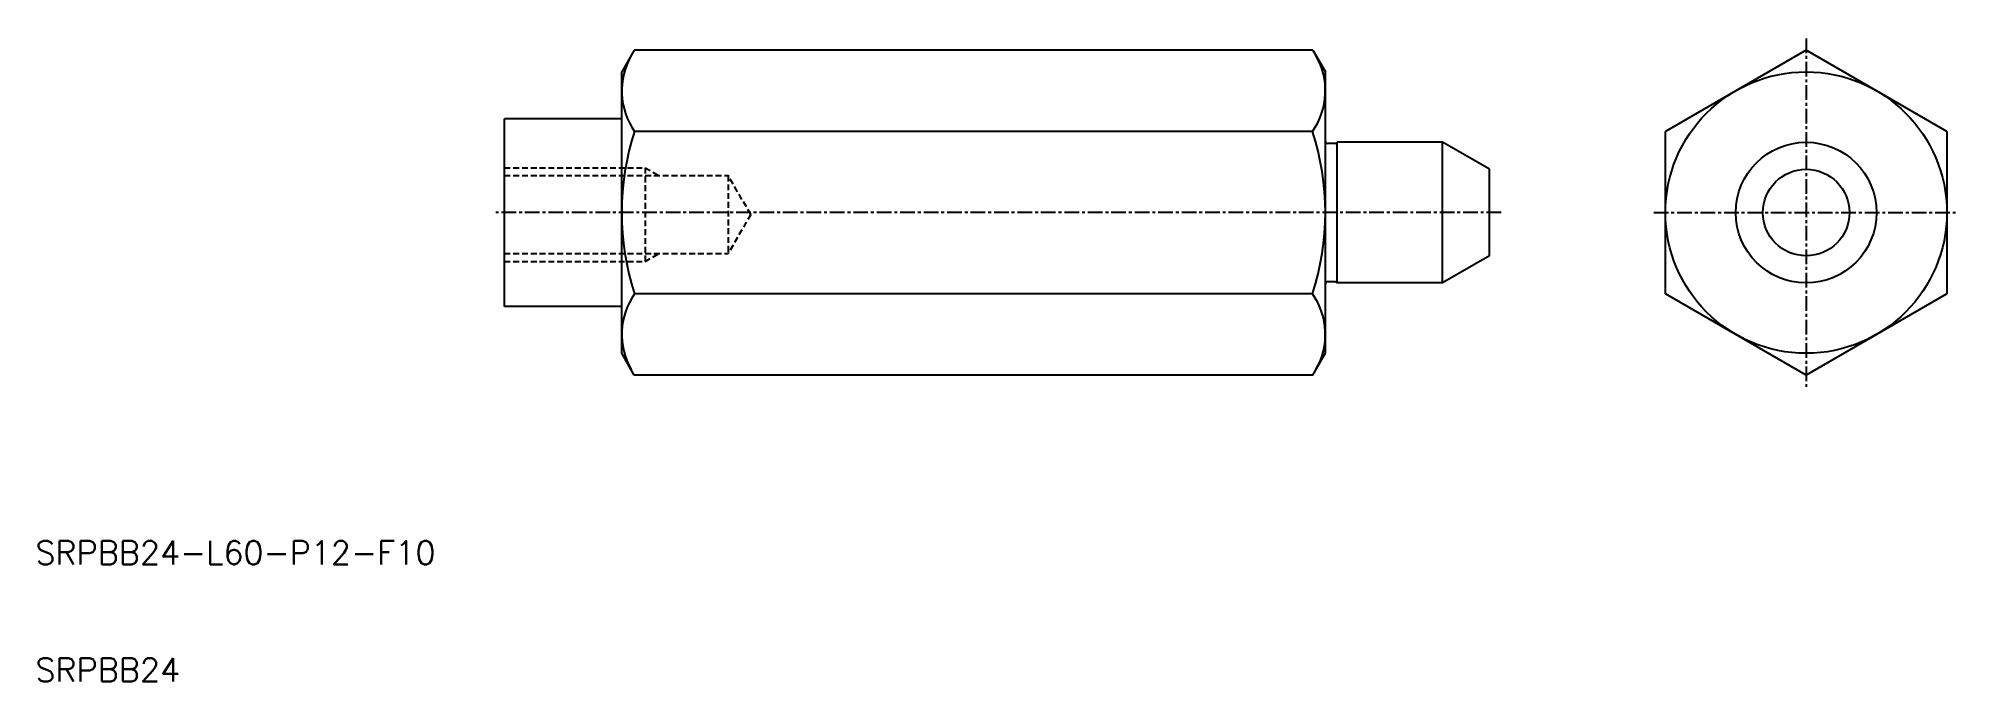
# Model space of a CAD drawing. Extents: x 10 to 174, y 10 to 65.
import ezdxf

# ---------------------------------------------------------------- set-up
doc = ezdxf.new("R2010")
doc.units = 0
doc.linetypes.add('CENTER', pattern=[2, 1.25, -0.25, 0.25, -0.25])
doc.linetypes.add('DASHED', pattern=[0.75, 0.5, -0.25])
doc.layers.get('0').update_dxf_attribs({"linetype": 'CONTINUOUS'})
doc.layers.add('CENTER', color=1, linetype='CENTER')
doc.styles.get("Standard").update_dxf_attribs({"font": 'txt.shx'})

msp = doc.modelspace()

# ---------------------------------------------------------------- linework, layer by layer
at = {"color": 7, "linetype": 'CONTINUOUS'}
for p, q in [((61.07, 63.86), (60, 62)), ((118.93, 63.86), (61.07, 63.86)), ((118.93, 63.86), (120, 62)), ((161, 63.86), (149, 56.93)), ((173, 56.93), (161, 63.86)), ((60, 38), (60, 62)), ((120, 38), (120, 62)), ((167, 60.39), (167, 60.39)), ((50, 42), (50, 58)), ((60, 58), (50, 58)), ((170, 58.66), (170, 58.66)), ((118.9, 56.93), (61.1, 56.93)), ((120.83, 55.9), (120.2, 55.9)), ((130, 56), (121, 56)), ((121, 44), (121, 56)), ((130, 44), (130, 56)), ((134, 53.69), (130, 56)), ((149, 43.07), (149, 56.93)), ((173, 56.93), (173, 43.07)), ((134, 46.31), (134, 53.69)), ((134, 46.31), (130, 44)), ((118.9, 43.07), (61.1, 43.07)), ((120.83, 44.1), (120.2, 44.1)), ((130, 44), (121, 44)), ((161, 36.14), (149, 43.07)), ((173, 43.07), (161, 36.14)), ((60, 42), (50, 42)), ((61.07, 36.14), (60, 38)), ((118.93, 36.14), (120, 38)), ((118.93, 36.14), (61.07, 36.14))]:
    msp.add_line(p, q, dxfattribs=at)
at = {"color": 3, "linetype": 'DASHED'}
for p, q in [((50, 53.83), (62, 53.83)), ((50, 53.16), (69.08, 53.16)), ((62, 53.83), (62, 45.83)), ((62, 53.83), (63.17, 53.16)), ((69.08, 53.16), (69.08, 46.51)), ((71, 49.83), (69.08, 53.16)), ((71, 49.83), (69.08, 46.51)), ((50, 46.51), (69.08, 46.51)), ((62, 45.83), (63.17, 46.51)), ((50, 45.83), (62, 45.83))]:
    msp.add_line(p, q, dxfattribs=at)
at = {"color": 7, "linetype": 'CONTINUOUS'}
for radius in [12, 6, 3.69]:
    msp.add_circle((161, 50), radius, dxfattribs=at)
for centre, radius, start, end in [((66, 60.39), 6, 150, 215.2644), ((114, 60.39), 6, 324.7356, 30), ((82.35, 50), 22.35, 161.9404, 198.0596), ((97.65, 50), 22.35, 341.9404, 18.0596), ((120.2, 56.1), 0.2, 180, 270), ((120.83, 56.1), 0.2, 270, 330), ((66, 39.61), 6, 144.7356, 210), ((114, 39.61), 6, 330, 35.2644), ((120.2, 43.9), 0.2, 90, 180), ((120.83, 43.9), 0.2, 30, 90)]:
    msp.add_arc(centre, radius, start, end, dxfattribs=at)
at = {"layer": 'CENTER', "color": 1, "linetype": 'CENTER'}
for p, q in [((161, 64.86), (161, 35.14)), ((135, 50), (49, 50)), ((148, 50), (174, 50))]:
    msp.add_line(p, q, dxfattribs=at)

# ---------------------------------------------------------------- texts
at = {"color": 7, "linetype": 'CONTINUOUS'}
for s, p in [('SRPBB24-L60-P12-F10', (10, 20)), ('SRPBB24', (10, 10))]:
    msp.add_text(s, height=2, dxfattribs=at).set_placement(p)

doc.saveas('drawing.dxf')
